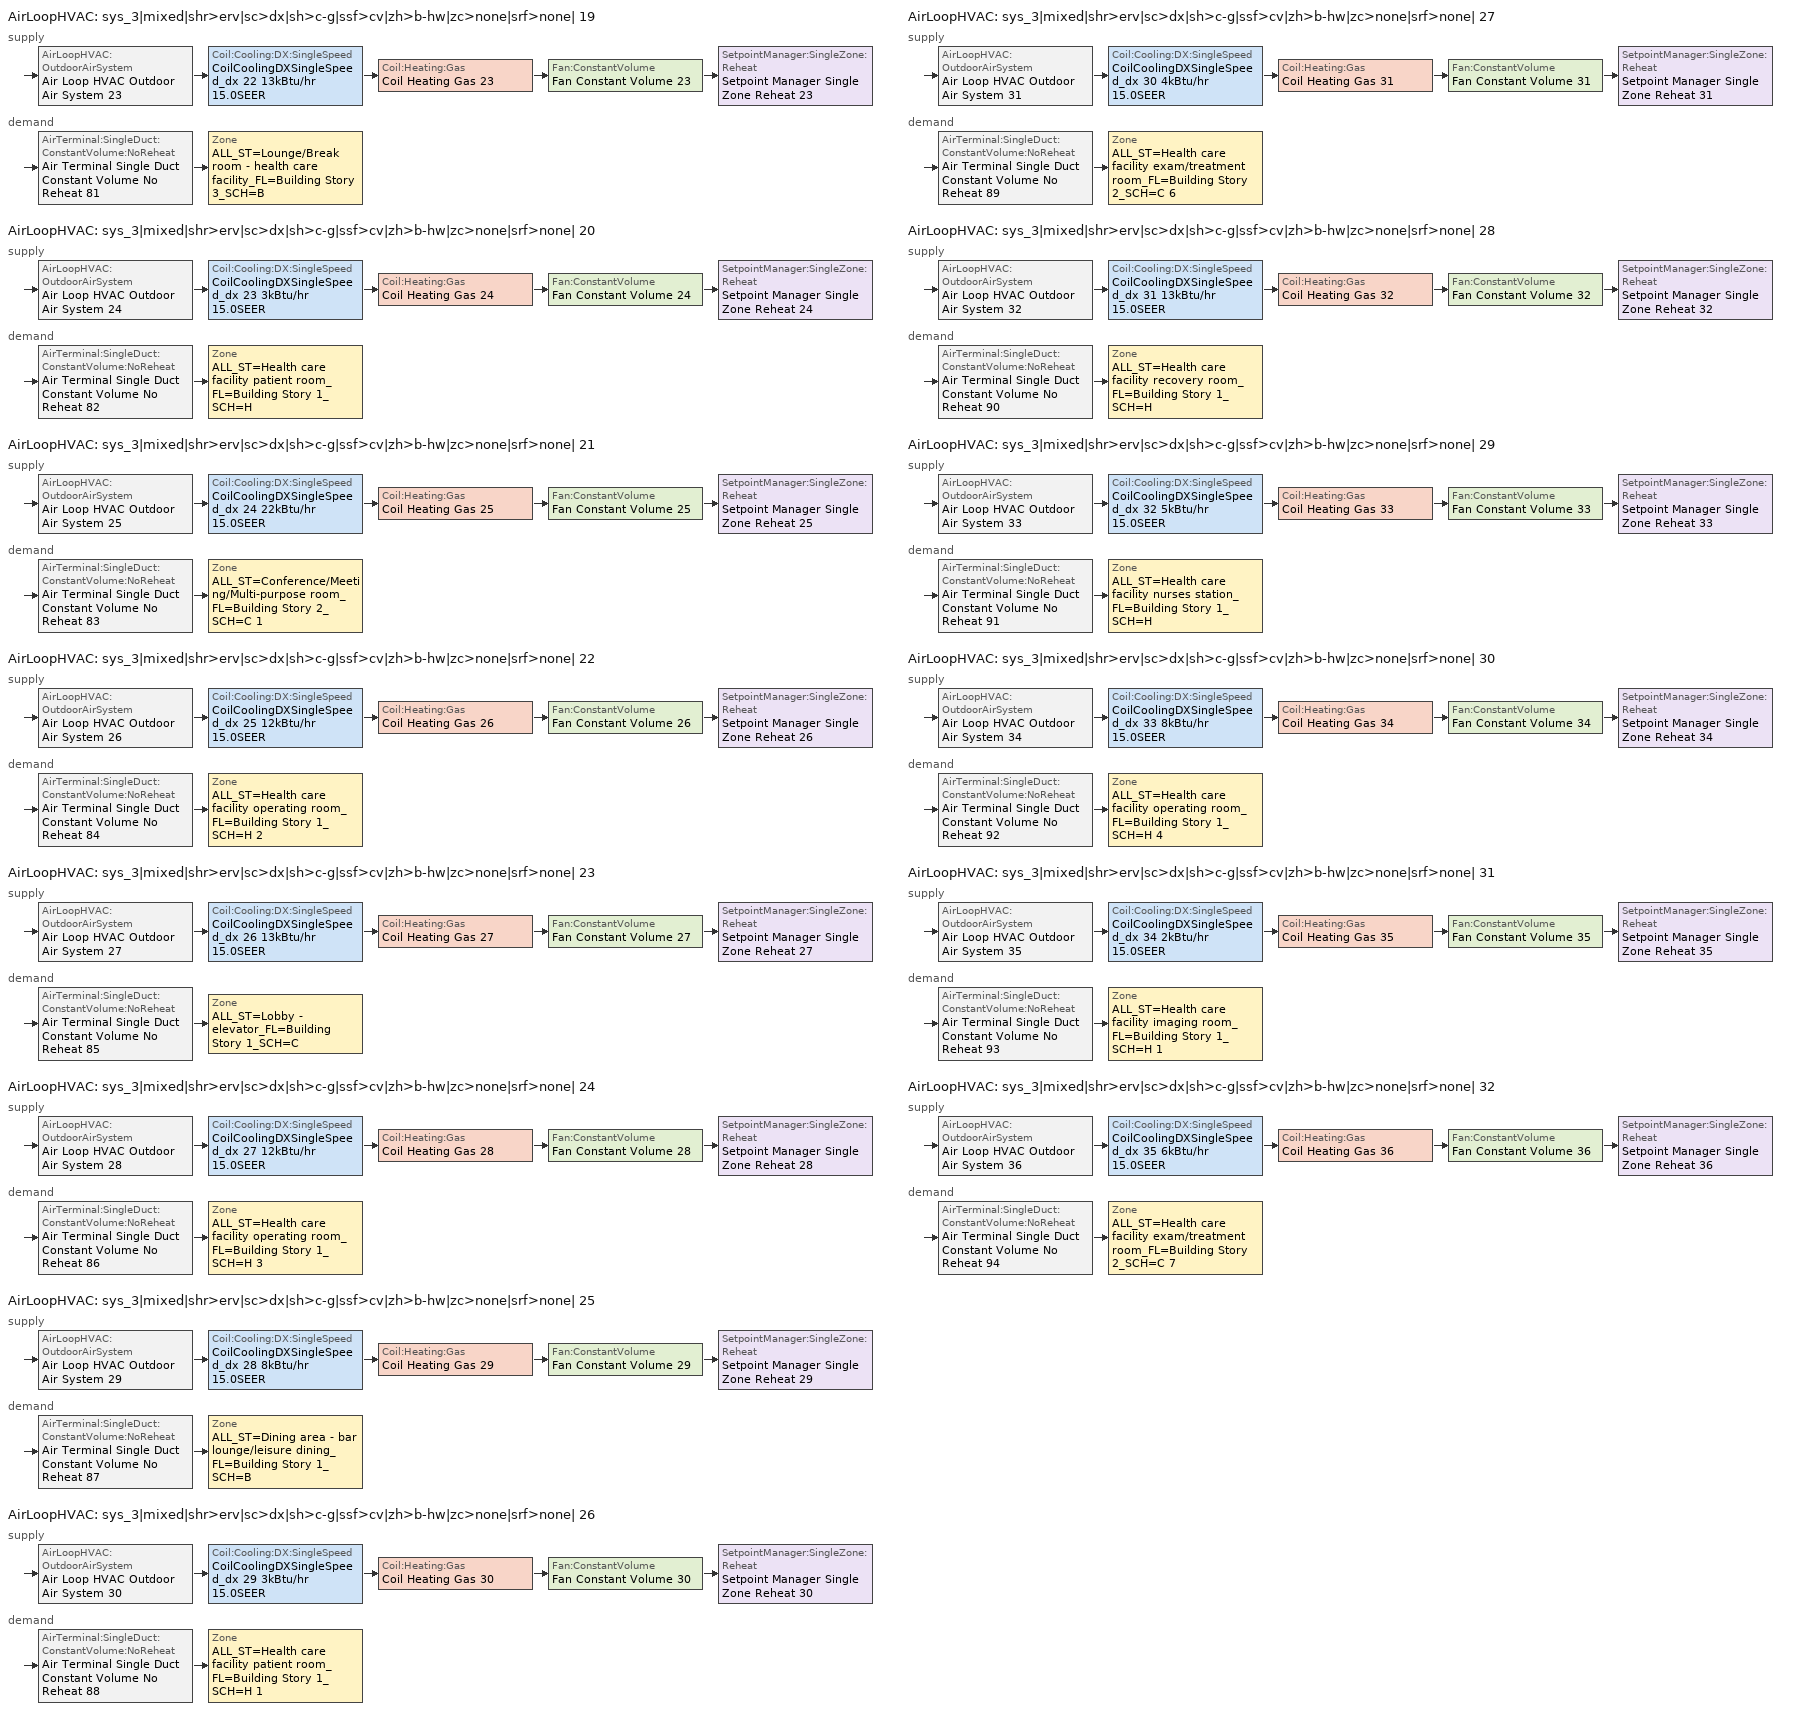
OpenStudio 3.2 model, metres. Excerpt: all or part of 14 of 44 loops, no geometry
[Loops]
AirLoopHVAC 'sys_3|mixed|shr>erv|sc>dx|sh>c-g|ssf>cv|zh>b-hw|zc>none|srf>none| 19'
 supply: AirLoopHVAC:OutdoorAirSystem 'Air Loop HVAC Outdoor Air System 23' > Coil:Cooling:DX:SingleSpeed 'CoilCoolingDXSingleSpeed_dx 22 13kBtu/hr 15.0SEER' > Coil:Heating:Gas 'Coil Heating Gas 23' > Fan:ConstantVolume 'Fan Constant Volume 23' > SetpointManager:SingleZone:Reheat 'Setpoint Manager Single Zone Reheat 23'
 demand: AirTerminal:SingleDuct:ConstantVolume:NoReheat 'Air Terminal Single Duct Constant Volume No Reheat 81' > Zone 'ALL_ST=Lounge/Break room - health care facility_FL=Building Story 3_SCH=B'
AirLoopHVAC 'sys_3|mixed|shr>erv|sc>dx|sh>c-g|ssf>cv|zh>b-hw|zc>none|srf>none| 20'
 supply: AirLoopHVAC:OutdoorAirSystem 'Air Loop HVAC Outdoor Air System 24' > Coil:Cooling:DX:SingleSpeed 'CoilCoolingDXSingleSpeed_dx 23 3kBtu/hr 15.0SEER' > Coil:Heating:Gas 'Coil Heating Gas 24' > Fan:ConstantVolume 'Fan Constant Volume 24' > SetpointManager:SingleZone:Reheat 'Setpoint Manager Single Zone Reheat 24'
 demand: AirTerminal:SingleDuct:ConstantVolume:NoReheat 'Air Terminal Single Duct Constant Volume No Reheat 82' > Zone 'ALL_ST=Health care facility patient room_FL=Building Story 1_SCH=H'
AirLoopHVAC 'sys_3|mixed|shr>erv|sc>dx|sh>c-g|ssf>cv|zh>b-hw|zc>none|srf>none| 21'
 supply: AirLoopHVAC:OutdoorAirSystem 'Air Loop HVAC Outdoor Air System 25' > Coil:Cooling:DX:SingleSpeed 'CoilCoolingDXSingleSpeed_dx 24 22kBtu/hr 15.0SEER' > Coil:Heating:Gas 'Coil Heating Gas 25' > Fan:ConstantVolume 'Fan Constant Volume 25' > SetpointManager:SingleZone:Reheat 'Setpoint Manager Single Zone Reheat 25'
 demand: AirTerminal:SingleDuct:ConstantVolume:NoReheat 'Air Terminal Single Duct Constant Volume No Reheat 83' > Zone 'ALL_ST=Conference/Meeting/Multi-purpose room_FL=Building Story 2_SCH=C 1'
AirLoopHVAC 'sys_3|mixed|shr>erv|sc>dx|sh>c-g|ssf>cv|zh>b-hw|zc>none|srf>none| 22'
 supply: AirLoopHVAC:OutdoorAirSystem 'Air Loop HVAC Outdoor Air System 26' > Coil:Cooling:DX:SingleSpeed 'CoilCoolingDXSingleSpeed_dx 25 12kBtu/hr 15.0SEER' > Coil:Heating:Gas 'Coil Heating Gas 26' > Fan:ConstantVolume 'Fan Constant Volume 26' > SetpointManager:SingleZone:Reheat 'Setpoint Manager Single Zone Reheat 26'
 demand: AirTerminal:SingleDuct:ConstantVolume:NoReheat 'Air Terminal Single Duct Constant Volume No Reheat 84' > Zone 'ALL_ST=Health care facility operating room_FL=Building Story 1_SCH=H 2'
AirLoopHVAC 'sys_3|mixed|shr>erv|sc>dx|sh>c-g|ssf>cv|zh>b-hw|zc>none|srf>none| 23'
 supply: AirLoopHVAC:OutdoorAirSystem 'Air Loop HVAC Outdoor Air System 27' > Coil:Cooling:DX:SingleSpeed 'CoilCoolingDXSingleSpeed_dx 26 13kBtu/hr 15.0SEER' > Coil:Heating:Gas 'Coil Heating Gas 27' > Fan:ConstantVolume 'Fan Constant Volume 27' > SetpointManager:SingleZone:Reheat 'Setpoint Manager Single Zone Reheat 27'
 demand: AirTerminal:SingleDuct:ConstantVolume:NoReheat 'Air Terminal Single Duct Constant Volume No Reheat 85' > Zone 'ALL_ST=Lobby - elevator_FL=Building Story 1_SCH=C'
AirLoopHVAC 'sys_3|mixed|shr>erv|sc>dx|sh>c-g|ssf>cv|zh>b-hw|zc>none|srf>none| 24'
 supply: AirLoopHVAC:OutdoorAirSystem 'Air Loop HVAC Outdoor Air System 28' > Coil:Cooling:DX:SingleSpeed 'CoilCoolingDXSingleSpeed_dx 27 12kBtu/hr 15.0SEER' > Coil:Heating:Gas 'Coil Heating Gas 28' > Fan:ConstantVolume 'Fan Constant Volume 28' > SetpointManager:SingleZone:Reheat 'Setpoint Manager Single Zone Reheat 28'
 demand: AirTerminal:SingleDuct:ConstantVolume:NoReheat 'Air Terminal Single Duct Constant Volume No Reheat 86' > Zone 'ALL_ST=Health care facility operating room_FL=Building Story 1_SCH=H 3'
AirLoopHVAC 'sys_3|mixed|shr>erv|sc>dx|sh>c-g|ssf>cv|zh>b-hw|zc>none|srf>none| 25'
 supply: AirLoopHVAC:OutdoorAirSystem 'Air Loop HVAC Outdoor Air System 29' > Coil:Cooling:DX:SingleSpeed 'CoilCoolingDXSingleSpeed_dx 28 8kBtu/hr 15.0SEER' > Coil:Heating:Gas 'Coil Heating Gas 29' > Fan:ConstantVolume 'Fan Constant Volume 29' > SetpointManager:SingleZone:Reheat 'Setpoint Manager Single Zone Reheat 29'
 demand: AirTerminal:SingleDuct:ConstantVolume:NoReheat 'Air Terminal Single Duct Constant Volume No Reheat 87' > Zone 'ALL_ST=Dining area - bar lounge/leisure dining_FL=Building Story 1_SCH=B'
AirLoopHVAC 'sys_3|mixed|shr>erv|sc>dx|sh>c-g|ssf>cv|zh>b-hw|zc>none|srf>none| 26'
 supply: AirLoopHVAC:OutdoorAirSystem 'Air Loop HVAC Outdoor Air System 30' > Coil:Cooling:DX:SingleSpeed 'CoilCoolingDXSingleSpeed_dx 29 3kBtu/hr 15.0SEER' > Coil:Heating:Gas 'Coil Heating Gas 30' > Fan:ConstantVolume 'Fan Constant Volume 30' > SetpointManager:SingleZone:Reheat 'Setpoint Manager Single Zone Reheat 30'
 demand: AirTerminal:SingleDuct:ConstantVolume:NoReheat 'Air Terminal Single Duct Constant Volume No Reheat 88' > Zone 'ALL_ST=Health care facility patient room_FL=Building Story 1_SCH=H 1'
AirLoopHVAC 'sys_3|mixed|shr>erv|sc>dx|sh>c-g|ssf>cv|zh>b-hw|zc>none|srf>none| 27'
 supply: AirLoopHVAC:OutdoorAirSystem 'Air Loop HVAC Outdoor Air System 31' > Coil:Cooling:DX:SingleSpeed 'CoilCoolingDXSingleSpeed_dx 30 4kBtu/hr 15.0SEER' > Coil:Heating:Gas 'Coil Heating Gas 31' > Fan:ConstantVolume 'Fan Constant Volume 31' > SetpointManager:SingleZone:Reheat 'Setpoint Manager Single Zone Reheat 31'
 demand: AirTerminal:SingleDuct:ConstantVolume:NoReheat 'Air Terminal Single Duct Constant Volume No Reheat 89' > Zone 'ALL_ST=Health care facility exam/treatment room_FL=Building Story 2_SCH=C 6'
AirLoopHVAC 'sys_3|mixed|shr>erv|sc>dx|sh>c-g|ssf>cv|zh>b-hw|zc>none|srf>none| 28'
 supply: AirLoopHVAC:OutdoorAirSystem 'Air Loop HVAC Outdoor Air System 32' > Coil:Cooling:DX:SingleSpeed 'CoilCoolingDXSingleSpeed_dx 31 13kBtu/hr 15.0SEER' > Coil:Heating:Gas 'Coil Heating Gas 32' > Fan:ConstantVolume 'Fan Constant Volume 32' > SetpointManager:SingleZone:Reheat 'Setpoint Manager Single Zone Reheat 32'
 demand: AirTerminal:SingleDuct:ConstantVolume:NoReheat 'Air Terminal Single Duct Constant Volume No Reheat 90' > Zone 'ALL_ST=Health care facility recovery room_FL=Building Story 1_SCH=H'
AirLoopHVAC 'sys_3|mixed|shr>erv|sc>dx|sh>c-g|ssf>cv|zh>b-hw|zc>none|srf>none| 29'
 supply: AirLoopHVAC:OutdoorAirSystem 'Air Loop HVAC Outdoor Air System 33' > Coil:Cooling:DX:SingleSpeed 'CoilCoolingDXSingleSpeed_dx 32 5kBtu/hr 15.0SEER' > Coil:Heating:Gas 'Coil Heating Gas 33' > Fan:ConstantVolume 'Fan Constant Volume 33' > SetpointManager:SingleZone:Reheat 'Setpoint Manager Single Zone Reheat 33'
 demand: AirTerminal:SingleDuct:ConstantVolume:NoReheat 'Air Terminal Single Duct Constant Volume No Reheat 91' > Zone 'ALL_ST=Health care facility nurses station_FL=Building Story 1_SCH=H'
AirLoopHVAC 'sys_3|mixed|shr>erv|sc>dx|sh>c-g|ssf>cv|zh>b-hw|zc>none|srf>none| 30'
 supply: AirLoopHVAC:OutdoorAirSystem 'Air Loop HVAC Outdoor Air System 34' > Coil:Cooling:DX:SingleSpeed 'CoilCoolingDXSingleSpeed_dx 33 8kBtu/hr 15.0SEER' > Coil:Heating:Gas 'Coil Heating Gas 34' > Fan:ConstantVolume 'Fan Constant Volume 34' > SetpointManager:SingleZone:Reheat 'Setpoint Manager Single Zone Reheat 34'
 demand: AirTerminal:SingleDuct:ConstantVolume:NoReheat 'Air Terminal Single Duct Constant Volume No Reheat 92' > Zone 'ALL_ST=Health care facility operating room_FL=Building Story 1_SCH=H 4'
AirLoopHVAC 'sys_3|mixed|shr>erv|sc>dx|sh>c-g|ssf>cv|zh>b-hw|zc>none|srf>none| 31'
 supply: AirLoopHVAC:OutdoorAirSystem 'Air Loop HVAC Outdoor Air System 35' > Coil:Cooling:DX:SingleSpeed 'CoilCoolingDXSingleSpeed_dx 34 2kBtu/hr 15.0SEER' > Coil:Heating:Gas 'Coil Heating Gas 35' > Fan:ConstantVolume 'Fan Constant Volume 35' > SetpointManager:SingleZone:Reheat 'Setpoint Manager Single Zone Reheat 35'
 demand: AirTerminal:SingleDuct:ConstantVolume:NoReheat 'Air Terminal Single Duct Constant Volume No Reheat 93' > Zone 'ALL_ST=Health care facility imaging room_FL=Building Story 1_SCH=H 1'
AirLoopHVAC 'sys_3|mixed|shr>erv|sc>dx|sh>c-g|ssf>cv|zh>b-hw|zc>none|srf>none| 32'
 supply: AirLoopHVAC:OutdoorAirSystem 'Air Loop HVAC Outdoor Air System 36' > Coil:Cooling:DX:SingleSpeed 'CoilCoolingDXSingleSpeed_dx 35 6kBtu/hr 15.0SEER' > Coil:Heating:Gas 'Coil Heating Gas 36' > Fan:ConstantVolume 'Fan Constant Volume 36' > SetpointManager:SingleZone:Reheat 'Setpoint Manager Single Zone Reheat 36'
 demand: AirTerminal:SingleDuct:ConstantVolume:NoReheat 'Air Terminal Single Duct Constant Volume No Reheat 94' > Zone 'ALL_ST=Health care facility exam/treatment room_FL=Building Story 2_SCH=C 7'
[Sizing:Zone] Zone Cooling Design Supply Air Temperature Input Method=TemperatureDifference; Zone Cooling Design Supply Air Temperature {C}=14; Zone Cooling Design Supply Air Temperature Difference {deltaC}=11; Zone Heating Design Supply Air Temperature Input Method=TemperatureDifference; Zone Heating Design Supply Air Temperature {C}=40; Zone Heating Design Supply Air Temperature Difference {deltaC}=21; Zone Cooling Design Supply Air Humidity Ratio {kg-H2O/kg-air}=0.0085; Zone Heating Design Supply Air Humidity Ratio {kg-H2O/kg-air}=0.008; Zone Heating Sizing Factor=1.3; Zone Cooling Sizing Factor=1.1; Cooling Design Air Flow Method=DesignDay; Heating Design Air Flow Method=DesignDay; Account for Dedicated Outdoor Air System=No; Dedicated Outdoor Air System Control Strategy=NeutralSupplyAir; Dedicated Outdoor Air Low Setpoint Temperature for Design {C}=autosize; Dedicated Outdoor Air High Setpoint Temperature for Design {C}=autosize
ALL_ST=Lounge/Break room - health care facility_FL=Building Story 3_SCH=B; ALL_ST=Health care facility patient room_FL=Building Story 1_SCH=H; ALL_ST=Conference/Meeting/Multi-purpose room_FL=Building Story 2_SCH=C 1; ALL_ST=Health care facility operating room_FL=Building Story 1_SCH=H 2; ALL_ST=Lobby - elevator_FL=Building Story 1_SCH=C; ALL_ST=Health care facility operating room_FL=Building Story 1_SCH=H 3; ALL_ST=Dining area - bar lounge/leisure dining_FL=Building Story 1_SCH=B; ALL_ST=Health care facility patient room_FL=Building Story 1_SCH=H 1; ALL_ST=Health care facility exam/treatment room_FL=Building Story 2_SCH=C 6; ALL_ST=Health care facility recovery room_FL=Building Story 1_SCH=H; ALL_ST=Health care facility nurses station_FL=Building Story 1_SCH=H; ALL_ST=Health care facility operating room_FL=Building Story 1_SCH=H 4; ALL_ST=Health care facility imaging room_FL=Building Story 1_SCH=H 1; ALL_ST=Health care facility exam/treatment room_FL=Building Story 2_SCH=C 7
[Zone equipment]
ALL_ST=Lounge/Break room - health care facility_FL=Building Story 3_SCH=B: Zone HVAC Baseboard Convective Water 81, Air Terminal Single Duct Constant Volume No Reheat 81
ALL_ST=Health care facility patient room_FL=Building Story 1_SCH=H: Zone HVAC Baseboard Convective Water 82, Air Terminal Single Duct Constant Volume No Reheat 82
ALL_ST=Conference/Meeting/Multi-purpose room_FL=Building Story 2_SCH=C 1: Zone HVAC Baseboard Convective Water 83, Air Terminal Single Duct Constant Volume No Reheat 83
ALL_ST=Health care facility operating room_FL=Building Story 1_SCH=H 2: Zone HVAC Baseboard Convective Water 84, Air Terminal Single Duct Constant Volume No Reheat 84
ALL_ST=Lobby - elevator_FL=Building Story 1_SCH=C: Zone HVAC Baseboard Convective Water 85, Air Terminal Single Duct Constant Volume No Reheat 85
ALL_ST=Health care facility operating room_FL=Building Story 1_SCH=H 3: Zone HVAC Baseboard Convective Water 86, Air Terminal Single Duct Constant Volume No Reheat 86
ALL_ST=Dining area - bar lounge/leisure dining_FL=Building Story 1_SCH=B: Zone HVAC Baseboard Convective Water 87, Air Terminal Single Duct Constant Volume No Reheat 87
ALL_ST=Health care facility patient room_FL=Building Story 1_SCH=H 1: Zone HVAC Baseboard Convective Water 88, Air Terminal Single Duct Constant Volume No Reheat 88
ALL_ST=Health care facility exam/treatment room_FL=Building Story 2_SCH=C 6: Zone HVAC Baseboard Convective Water 89, Air Terminal Single Duct Constant Volume No Reheat 89
ALL_ST=Health care facility recovery room_FL=Building Story 1_SCH=H: Zone HVAC Baseboard Convective Water 90, Air Terminal Single Duct Constant Volume No Reheat 90
ALL_ST=Health care facility nurses station_FL=Building Story 1_SCH=H: Zone HVAC Baseboard Convective Water 91, Air Terminal Single Duct Constant Volume No Reheat 91
ALL_ST=Health care facility operating room_FL=Building Story 1_SCH=H 4: Zone HVAC Baseboard Convective Water 92, Air Terminal Single Duct Constant Volume No Reheat 92
ALL_ST=Health care facility imaging room_FL=Building Story 1_SCH=H 1: Zone HVAC Baseboard Convective Water 93, Air Terminal Single Duct Constant Volume No Reheat 93
ALL_ST=Health care facility exam/treatment room_FL=Building Story 2_SCH=C 7: Zone HVAC Baseboard Convective Water 94, Air Terminal Single Duct Constant Volume No Reheat 94
[AirLoopHVAC] Design Supply Air Flow Rate {m3/s}=autosize; Design Return Air Flow Fraction of Supply Air Flow=1
Name | Availability Schedule
sys_3|mixed|shr>erv|sc>dx|sh>c-g|ssf>cv|zh>b-hw|zc>none|srf>none| 19 | sys_3|mixed|shr>none|sc>dx|sh>c-g|ssf>cv|zh>b-hw|zc>none|srf>none| 19 Occ Sch
sys_3|mixed|shr>erv|sc>dx|sh>c-g|ssf>cv|zh>b-hw|zc>none|srf>none| 20 | sys_3|mixed|shr>none|sc>dx|sh>c-g|ssf>cv|zh>b-hw|zc>none|srf>none| 20 Occ Sch
sys_3|mixed|shr>erv|sc>dx|sh>c-g|ssf>cv|zh>b-hw|zc>none|srf>none| 21 | sys_3|mixed|shr>none|sc>dx|sh>c-g|ssf>cv|zh>b-hw|zc>none|srf>none| 21 Occ Sch
sys_3|mixed|shr>erv|sc>dx|sh>c-g|ssf>cv|zh>b-hw|zc>none|srf>none| 22 | sys_3|mixed|shr>none|sc>dx|sh>c-g|ssf>cv|zh>b-hw|zc>none|srf>none| 22 Occ Sch
sys_3|mixed|shr>erv|sc>dx|sh>c-g|ssf>cv|zh>b-hw|zc>none|srf>none| 23 | sys_3|mixed|shr>none|sc>dx|sh>c-g|ssf>cv|zh>b-hw|zc>none|srf>none| 23 Occ Sch
sys_3|mixed|shr>erv|sc>dx|sh>c-g|ssf>cv|zh>b-hw|zc>none|srf>none| 24 | sys_3|mixed|shr>none|sc>dx|sh>c-g|ssf>cv|zh>b-hw|zc>none|srf>none| 24 Occ Sch
sys_3|mixed|shr>erv|sc>dx|sh>c-g|ssf>cv|zh>b-hw|zc>none|srf>none| 25 | sys_3|mixed|shr>none|sc>dx|sh>c-g|ssf>cv|zh>b-hw|zc>none|srf>none| 25 Occ Sch
sys_3|mixed|shr>erv|sc>dx|sh>c-g|ssf>cv|zh>b-hw|zc>none|srf>none| 26 | sys_3|mixed|shr>none|sc>dx|sh>c-g|ssf>cv|zh>b-hw|zc>none|srf>none| 26 Occ Sch
sys_3|mixed|shr>erv|sc>dx|sh>c-g|ssf>cv|zh>b-hw|zc>none|srf>none| 27 | sys_3|mixed|shr>none|sc>dx|sh>c-g|ssf>cv|zh>b-hw|zc>none|srf>none| 27 Occ Sch
sys_3|mixed|shr>erv|sc>dx|sh>c-g|ssf>cv|zh>b-hw|zc>none|srf>none| 28 | sys_3|mixed|shr>none|sc>dx|sh>c-g|ssf>cv|zh>b-hw|zc>none|srf>none| 28 Occ Sch
sys_3|mixed|shr>erv|sc>dx|sh>c-g|ssf>cv|zh>b-hw|zc>none|srf>none| 29 | sys_3|mixed|shr>none|sc>dx|sh>c-g|ssf>cv|zh>b-hw|zc>none|srf>none| 29 Occ Sch
sys_3|mixed|shr>erv|sc>dx|sh>c-g|ssf>cv|zh>b-hw|zc>none|srf>none| 30 | sys_3|mixed|shr>none|sc>dx|sh>c-g|ssf>cv|zh>b-hw|zc>none|srf>none| 30 Occ Sch
sys_3|mixed|shr>erv|sc>dx|sh>c-g|ssf>cv|zh>b-hw|zc>none|srf>none| 31 | sys_3|mixed|shr>none|sc>dx|sh>c-g|ssf>cv|zh>b-hw|zc>none|srf>none| 31 Occ Sch
sys_3|mixed|shr>erv|sc>dx|sh>c-g|ssf>cv|zh>b-hw|zc>none|srf>none| 32 | sys_3|mixed|shr>none|sc>dx|sh>c-g|ssf>cv|zh>b-hw|zc>none|srf>none| 32 Occ Sch
[Sizing:System] Type of Load to Size On=Sensible; Design Outdoor Air Flow Rate {m3/s}=Autosize; Central Heating Maximum System Air Flow Ratio=1; Preheat Design Temperature {C}=7; Preheat Design Humidity Ratio {kg-H2O/kg-Air}=0.008; Precool Design Temperature {C}=13; Precool Design Humidity Ratio {kg-H2O/kg-Air}=0.008; Central Cooling Design Supply Air Temperature {C}=13; Central Heating Design Supply Air Temperature {C}=43; Sizing Option=NonCoincident; 100% Outdoor Air in Cooling=No; 100% Outdoor Air in Heating=No; Central Cooling Design Supply Air Humidity Ratio {kg-H2O/kg-Air}=0.0085; Central Heating Design Supply Air Humidity Ratio {kg-H2O/kg-Air}=0.008; Cooling Design Air Flow Method=DesignDay; Cooling Design Air Flow Rate {m3/s}=0; Heating Design Air Flow Method=DesignDay; Heating Design Air Flow Rate {m3/s}=0; System Outdoor Air Method=ZoneSum; Zone Maximum Outdoor Air Fraction=1; Cooling Supply Air Flow Rate Per Floor Area {m3/s-m2}=0.00996765; Cooling Fraction of Autosized Cooling Supply Air Flow Rate=1; Cooling Supply Air Flow Rate Per Unit Cooling Capacity {m3/s-W}=3.94755e-05; Heating Supply Air Flow Rate Per Floor Area {m3/s-m2}=0.00996765; Heating Fraction of Autosized Heating Supply Air Flow Rate=1; Heating Fraction of Autosized Cooling Supply Air Flow Rate=1; Heating Supply Air Flow Rate Per Unit Heating Capacity {m3/s-W}=3.15882e-05; Cooling Design Capacity Method=CoolingDesignCapacity; Cooling Design Capacity {W}=autosize; Cooling Design Capacity Per Floor Area {W/m2}=234.7; Fraction of Autosized Cooling Design Capacity=1; Heating Design Capacity Method=HeatingDesignCapacity; Heating Design Capacity {W}=autosize; Heating Design Capacity Per Floor Area {W/m2}=157; Fraction of Autosized Heating Design Capacity=1; Central Cooling Capacity Control Method=OnOff
sys_3|mixed|shr>erv|sc>dx|sh>c-g|ssf>cv|zh>b-hw|zc>none|srf>none| 19; sys_3|mixed|shr>erv|sc>dx|sh>c-g|ssf>cv|zh>b-hw|zc>none|srf>none| 20; sys_3|mixed|shr>erv|sc>dx|sh>c-g|ssf>cv|zh>b-hw|zc>none|srf>none| 21; sys_3|mixed|shr>erv|sc>dx|sh>c-g|ssf>cv|zh>b-hw|zc>none|srf>none| 22; sys_3|mixed|shr>erv|sc>dx|sh>c-g|ssf>cv|zh>b-hw|zc>none|srf>none| 23; sys_3|mixed|shr>erv|sc>dx|sh>c-g|ssf>cv|zh>b-hw|zc>none|srf>none| 24; sys_3|mixed|shr>erv|sc>dx|sh>c-g|ssf>cv|zh>b-hw|zc>none|srf>none| 25; sys_3|mixed|shr>erv|sc>dx|sh>c-g|ssf>cv|zh>b-hw|zc>none|srf>none| 26; sys_3|mixed|shr>erv|sc>dx|sh>c-g|ssf>cv|zh>b-hw|zc>none|srf>none| 27; sys_3|mixed|shr>erv|sc>dx|sh>c-g|ssf>cv|zh>b-hw|zc>none|srf>none| 28; sys_3|mixed|shr>erv|sc>dx|sh>c-g|ssf>cv|zh>b-hw|zc>none|srf>none| 29; sys_3|mixed|shr>erv|sc>dx|sh>c-g|ssf>cv|zh>b-hw|zc>none|srf>none| 30; sys_3|mixed|shr>erv|sc>dx|sh>c-g|ssf>cv|zh>b-hw|zc>none|srf>none| 31; sys_3|mixed|shr>erv|sc>dx|sh>c-g|ssf>cv|zh>b-hw|zc>none|srf>none| 32
[Fan:ConstantVolume] Availability Schedule=Always On Discrete; Fan Total Efficiency=0.39975; Pressure Rise {Pa}=640; Maximum Flow Rate {m3/s}=AutoSize; Motor Efficiency=0.615
Fan Constant Volume 23; Fan Constant Volume 24; Fan Constant Volume 25; Fan Constant Volume 26; Fan Constant Volume 27; Fan Constant Volume 28; Fan Constant Volume 29; Fan Constant Volume 30; Fan Constant Volume 31; Fan Constant Volume 32; Fan Constant Volume 33; Fan Constant Volume 34; Fan Constant Volume 35; Fan Constant Volume 36
[Coil:Cooling:DX:SingleSpeed] Availability Schedule=Always On Discrete; Rated Total Cooling Capacity {W}=autosize; Rated Sensible Heat Ratio=autosize; Rated COP {W/W}=4.31058; Rated Air Flow Rate {m3/s}=autosize; Rated Evaporator Fan Power Per Volume Flow Rate {W/(m3/s)}=773.3; Total Cooling Capacity Function of Temperature Curve=DXCOOL-NECB2011-REF-CAPFT; Total Cooling Capacity Function of Flow Fraction Curve=DXCOOL-NECB2011-REF-CAPFFLOW; Energy Input Ratio Function of Temperature Curve=DXCOOL-NECB2011-REF-COOLEIRFT; Energy Input Ratio Function of Flow Fraction Curve=DXCOOL-NECB2011-REF-COOLEIRFFLOW; Part Load Fraction Correlation Curve=DXCOOL-NECB2011-REF-COOLPLFFPLR; Minimum Outdoor Dry-Bulb Temperature for Compressor Operation {C}=-25; Condenser Type=AirCooled; Evaporative Condenser Effectiveness=0; Evaporative Condenser Air Flow Rate {m3/s}=Autosize; Evaporative Condenser Pump Rated Power Consumption {W}=Autosize; Crankcase Heater Capacity {W}=0; Maximum Outdoor Dry-Bulb Temperature for Crankcase Heater Operation {C}=0; Basin Heater Capacity {W/K}=0; Basin Heater Setpoint Temperature {C}=10
CoilCoolingDXSingleSpeed_dx 22 13kBtu/hr 15.0SEER; CoilCoolingDXSingleSpeed_dx 23 3kBtu/hr 15.0SEER; CoilCoolingDXSingleSpeed_dx 24 22kBtu/hr 15.0SEER; CoilCoolingDXSingleSpeed_dx 25 12kBtu/hr 15.0SEER; CoilCoolingDXSingleSpeed_dx 26 13kBtu/hr 15.0SEER; CoilCoolingDXSingleSpeed_dx 27 12kBtu/hr 15.0SEER; CoilCoolingDXSingleSpeed_dx 28 8kBtu/hr 15.0SEER; CoilCoolingDXSingleSpeed_dx 29 3kBtu/hr 15.0SEER; CoilCoolingDXSingleSpeed_dx 30 4kBtu/hr 15.0SEER; CoilCoolingDXSingleSpeed_dx 31 13kBtu/hr 15.0SEER; CoilCoolingDXSingleSpeed_dx 32 5kBtu/hr 15.0SEER; CoilCoolingDXSingleSpeed_dx 33 8kBtu/hr 15.0SEER; CoilCoolingDXSingleSpeed_dx 34 2kBtu/hr 15.0SEER; CoilCoolingDXSingleSpeed_dx 35 6kBtu/hr 15.0SEER
[Coil:Heating:Gas] Availability Schedule=Always On Discrete; Gas Burner Efficiency=0.95; Nominal Capacity {W}=AutoSize; Parasitic Electric Load {W}=0; Part Load Fraction Correlation Curve=FURNACE-EFFPLR-NECB2011; Parasitic Gas Load {W}=0
Coil Heating Gas 23; Coil Heating Gas 24; Coil Heating Gas 25; Coil Heating Gas 26; Coil Heating Gas 27; Coil Heating Gas 28; Coil Heating Gas 29; Coil Heating Gas 30; Coil Heating Gas 31; Coil Heating Gas 32; Coil Heating Gas 33; Coil Heating Gas 34; Coil Heating Gas 35; Coil Heating Gas 36
[Controller:OutdoorAir] Minimum Outdoor Air Flow Rate {m3/s}=autosize; Maximum Outdoor Air Flow Rate {m3/s}=Autosize; Economizer Control Type=NoEconomizer; Economizer Control Action Type=ModulateFlow; Economizer Maximum Limit Dry-Bulb Temperature {C}=28; Economizer Maximum Limit Enthalpy {J/kg}=64000; Economizer Minimum Limit Dry-Bulb Temperature {C}=-100; Lockout Type=NoLockout; Minimum Limit Type=FixedMinimum; High Humidity Control=No; Heat Recovery Bypass Control Type=BypassWhenOAFlowGreaterThanMinimum
Name | Minimum Outdoor Air Schedule | Controller Mechanical Ventilation
Controller Outdoor Air 23 | sys_3|mixed|shr>none|sc>dx|sh>c-g|ssf>cv|zh>b-hw|zc>none|srf>none| 19 Occ Sch | Controller Mechanical Ventilation 23
Controller Outdoor Air 24 | sys_3|mixed|shr>none|sc>dx|sh>c-g|ssf>cv|zh>b-hw|zc>none|srf>none| 20 Occ Sch | Controller Mechanical Ventilation 24
Controller Outdoor Air 25 | sys_3|mixed|shr>none|sc>dx|sh>c-g|ssf>cv|zh>b-hw|zc>none|srf>none| 21 Occ Sch | Controller Mechanical Ventilation 25
Controller Outdoor Air 26 | sys_3|mixed|shr>none|sc>dx|sh>c-g|ssf>cv|zh>b-hw|zc>none|srf>none| 22 Occ Sch | Controller Mechanical Ventilation 26
Controller Outdoor Air 27 | sys_3|mixed|shr>none|sc>dx|sh>c-g|ssf>cv|zh>b-hw|zc>none|srf>none| 23 Occ Sch | Controller Mechanical Ventilation 27
Controller Outdoor Air 28 | sys_3|mixed|shr>none|sc>dx|sh>c-g|ssf>cv|zh>b-hw|zc>none|srf>none| 24 Occ Sch | Controller Mechanical Ventilation 28
Controller Outdoor Air 29 | sys_3|mixed|shr>none|sc>dx|sh>c-g|ssf>cv|zh>b-hw|zc>none|srf>none| 25 Occ Sch | Controller Mechanical Ventilation 29
Controller Outdoor Air 30 | sys_3|mixed|shr>none|sc>dx|sh>c-g|ssf>cv|zh>b-hw|zc>none|srf>none| 26 Occ Sch | Controller Mechanical Ventilation 30
Controller Outdoor Air 31 | sys_3|mixed|shr>none|sc>dx|sh>c-g|ssf>cv|zh>b-hw|zc>none|srf>none| 27 Occ Sch | Controller Mechanical Ventilation 31
Controller Outdoor Air 32 | sys_3|mixed|shr>none|sc>dx|sh>c-g|ssf>cv|zh>b-hw|zc>none|srf>none| 28 Occ Sch | Controller Mechanical Ventilation 32
Controller Outdoor Air 33 | sys_3|mixed|shr>none|sc>dx|sh>c-g|ssf>cv|zh>b-hw|zc>none|srf>none| 29 Occ Sch | Controller Mechanical Ventilation 33
Controller Outdoor Air 34 | sys_3|mixed|shr>none|sc>dx|sh>c-g|ssf>cv|zh>b-hw|zc>none|srf>none| 30 Occ Sch | Controller Mechanical Ventilation 34
Controller Outdoor Air 35 | sys_3|mixed|shr>none|sc>dx|sh>c-g|ssf>cv|zh>b-hw|zc>none|srf>none| 31 Occ Sch | Controller Mechanical Ventilation 35
Controller Outdoor Air 36 | sys_3|mixed|shr>none|sc>dx|sh>c-g|ssf>cv|zh>b-hw|zc>none|srf>none| 32 Occ Sch | Controller Mechanical Ventilation 36
[Controller:MechanicalVentilation] Availability Schedule=Always On Discrete; System Outdoor Air Method=ZoneSum
Controller Mechanical Ventilation 23; Controller Mechanical Ventilation 24; Controller Mechanical Ventilation 25; Controller Mechanical Ventilation 26; Controller Mechanical Ventilation 27; Controller Mechanical Ventilation 28; Controller Mechanical Ventilation 29; Controller Mechanical Ventilation 30; Controller Mechanical Ventilation 31; Controller Mechanical Ventilation 32; Controller Mechanical Ventilation 33; Controller Mechanical Ventilation 34; Controller Mechanical Ventilation 35; Controller Mechanical Ventilation 36
[AirLoopHVAC:OutdoorAirSystem]
Name | Controller
Air Loop HVAC Outdoor Air System 23 | Controller Outdoor Air 23
Air Loop HVAC Outdoor Air System 24 | Controller Outdoor Air 24
Air Loop HVAC Outdoor Air System 25 | Controller Outdoor Air 25
Air Loop HVAC Outdoor Air System 26 | Controller Outdoor Air 26
Air Loop HVAC Outdoor Air System 27 | Controller Outdoor Air 27
Air Loop HVAC Outdoor Air System 28 | Controller Outdoor Air 28
Air Loop HVAC Outdoor Air System 29 | Controller Outdoor Air 29
Air Loop HVAC Outdoor Air System 30 | Controller Outdoor Air 30
Air Loop HVAC Outdoor Air System 31 | Controller Outdoor Air 31
Air Loop HVAC Outdoor Air System 32 | Controller Outdoor Air 32
Air Loop HVAC Outdoor Air System 33 | Controller Outdoor Air 33
Air Loop HVAC Outdoor Air System 34 | Controller Outdoor Air 34
Air Loop HVAC Outdoor Air System 35 | Controller Outdoor Air 35
Air Loop HVAC Outdoor Air System 36 | Controller Outdoor Air 36
[SetpointManager:SingleZone:Reheat] Minimum Supply Air Temperature {C}=13; Maximum Supply Air Temperature {C}=43
Name | Control Zone
Setpoint Manager Single Zone Reheat 23 | ALL_ST=Lounge/Break room - health care facility_FL=Building Story 3_SCH=B
Setpoint Manager Single Zone Reheat 24 | ALL_ST=Health care facility patient room_FL=Building Story 1_SCH=H
Setpoint Manager Single Zone Reheat 25 | ALL_ST=Conference/Meeting/Multi-purpose room_FL=Building Story 2_SCH=C 1
Setpoint Manager Single Zone Reheat 26 | ALL_ST=Health care facility operating room_FL=Building Story 1_SCH=H 2
Setpoint Manager Single Zone Reheat 27 | ALL_ST=Lobby - elevator_FL=Building Story 1_SCH=C
Setpoint Manager Single Zone Reheat 28 | ALL_ST=Health care facility operating room_FL=Building Story 1_SCH=H 3
Setpoint Manager Single Zone Reheat 29 | ALL_ST=Dining area - bar lounge/leisure dining_FL=Building Story 1_SCH=B
Setpoint Manager Single Zone Reheat 30 | ALL_ST=Health care facility patient room_FL=Building Story 1_SCH=H 1
Setpoint Manager Single Zone Reheat 31 | ALL_ST=Health care facility exam/treatment room_FL=Building Story 2_SCH=C 6
Setpoint Manager Single Zone Reheat 32 | ALL_ST=Health care facility recovery room_FL=Building Story 1_SCH=H
Setpoint Manager Single Zone Reheat 33 | ALL_ST=Health care facility nurses station_FL=Building Story 1_SCH=H
Setpoint Manager Single Zone Reheat 34 | ALL_ST=Health care facility operating room_FL=Building Story 1_SCH=H 4
Setpoint Manager Single Zone Reheat 35 | ALL_ST=Health care facility imaging room_FL=Building Story 1_SCH=H 1
Setpoint Manager Single Zone Reheat 36 | ALL_ST=Health care facility exam/treatment room_FL=Building Story 2_SCH=C 7
[AirTerminal:SingleDuct:ConstantVolume:NoReheat] Availability Schedule=Always On Discrete; Maximum Air Flow Rate {m3/s}=AutoSize
Air Terminal Single Duct Constant Volume No Reheat 81; Air Terminal Single Duct Constant Volume No Reheat 82; Air Terminal Single Duct Constant Volume No Reheat 83; Air Terminal Single Duct Constant Volume No Reheat 84; Air Terminal Single Duct Constant Volume No Reheat 85; Air Terminal Single Duct Constant Volume No Reheat 86; Air Terminal Single Duct Constant Volume No Reheat 87; Air Terminal Single Duct Constant Volume No Reheat 88; Air Terminal Single Duct Constant Volume No Reheat 89; Air Terminal Single Duct Constant Volume No Reheat 90; Air Terminal Single Duct Constant Volume No Reheat 91; Air Terminal Single Duct Constant Volume No Reheat 92; Air Terminal Single Duct Constant Volume No Reheat 93; Air Terminal Single Duct Constant Volume No Reheat 94
[Schedule:Ruleset]
Name | Default Day Schedule | Summer Design Day Schedule | Winter Design Day Schedule
sys_3|mixed|shr>none|sc>dx|sh>c-g|ssf>cv|zh>b-hw|zc>none|srf>none| 19 Occ Sch | sys_3|mixed|shr>none|sc>dx|sh>c-g|ssf>cv|zh>b-hw|zc>none|srf>none| 19 Occ Sch Default | sys_3|mixed|shr>none|sc>dx|sh>c-g|ssf>cv|zh>b-hw|zc>none|srf>none| 19 Occ Sch Summer Design Day | sys_3|mixed|shr>none|sc>dx|sh>c-g|ssf>cv|zh>b-hw|zc>none|srf>none| 19 Occ Sch Winter Design Day
sys_3|mixed|shr>none|sc>dx|sh>c-g|ssf>cv|zh>b-hw|zc>none|srf>none| 20 Occ Sch | sys_3|mixed|shr>none|sc>dx|sh>c-g|ssf>cv|zh>b-hw|zc>none|srf>none| 20 Occ Sch Default | sys_3|mixed|shr>none|sc>dx|sh>c-g|ssf>cv|zh>b-hw|zc>none|srf>none| 20 Occ Sch Summer Design Day | sys_3|mixed|shr>none|sc>dx|sh>c-g|ssf>cv|zh>b-hw|zc>none|srf>none| 20 Occ Sch Winter Design Day
sys_3|mixed|shr>none|sc>dx|sh>c-g|ssf>cv|zh>b-hw|zc>none|srf>none| 21 Occ Sch | sys_3|mixed|shr>none|sc>dx|sh>c-g|ssf>cv|zh>b-hw|zc>none|srf>none| 21 Occ Sch Default | sys_3|mixed|shr>none|sc>dx|sh>c-g|ssf>cv|zh>b-hw|zc>none|srf>none| 21 Occ Sch Summer Design Day | sys_3|mixed|shr>none|sc>dx|sh>c-g|ssf>cv|zh>b-hw|zc>none|srf>none| 21 Occ Sch Winter Design Day
sys_3|mixed|shr>none|sc>dx|sh>c-g|ssf>cv|zh>b-hw|zc>none|srf>none| 22 Occ Sch | sys_3|mixed|shr>none|sc>dx|sh>c-g|ssf>cv|zh>b-hw|zc>none|srf>none| 22 Occ Sch Default | sys_3|mixed|shr>none|sc>dx|sh>c-g|ssf>cv|zh>b-hw|zc>none|srf>none| 22 Occ Sch Summer Design Day | sys_3|mixed|shr>none|sc>dx|sh>c-g|ssf>cv|zh>b-hw|zc>none|srf>none| 22 Occ Sch Winter Design Day
sys_3|mixed|shr>none|sc>dx|sh>c-g|ssf>cv|zh>b-hw|zc>none|srf>none| 23 Occ Sch | sys_3|mixed|shr>none|sc>dx|sh>c-g|ssf>cv|zh>b-hw|zc>none|srf>none| 23 Occ Sch Default | sys_3|mixed|shr>none|sc>dx|sh>c-g|ssf>cv|zh>b-hw|zc>none|srf>none| 23 Occ Sch Summer Design Day | sys_3|mixed|shr>none|sc>dx|sh>c-g|ssf>cv|zh>b-hw|zc>none|srf>none| 23 Occ Sch Winter Design Day
sys_3|mixed|shr>none|sc>dx|sh>c-g|ssf>cv|zh>b-hw|zc>none|srf>none| 24 Occ Sch | sys_3|mixed|shr>none|sc>dx|sh>c-g|ssf>cv|zh>b-hw|zc>none|srf>none| 24 Occ Sch Default | sys_3|mixed|shr>none|sc>dx|sh>c-g|ssf>cv|zh>b-hw|zc>none|srf>none| 24 Occ Sch Summer Design Day | sys_3|mixed|shr>none|sc>dx|sh>c-g|ssf>cv|zh>b-hw|zc>none|srf>none| 24 Occ Sch Winter Design Day
sys_3|mixed|shr>none|sc>dx|sh>c-g|ssf>cv|zh>b-hw|zc>none|srf>none| 25 Occ Sch | sys_3|mixed|shr>none|sc>dx|sh>c-g|ssf>cv|zh>b-hw|zc>none|srf>none| 25 Occ Sch Default | sys_3|mixed|shr>none|sc>dx|sh>c-g|ssf>cv|zh>b-hw|zc>none|srf>none| 25 Occ Sch Summer Design Day | sys_3|mixed|shr>none|sc>dx|sh>c-g|ssf>cv|zh>b-hw|zc>none|srf>none| 25 Occ Sch Winter Design Day
sys_3|mixed|shr>none|sc>dx|sh>c-g|ssf>cv|zh>b-hw|zc>none|srf>none| 26 Occ Sch | sys_3|mixed|shr>none|sc>dx|sh>c-g|ssf>cv|zh>b-hw|zc>none|srf>none| 26 Occ Sch Default | sys_3|mixed|shr>none|sc>dx|sh>c-g|ssf>cv|zh>b-hw|zc>none|srf>none| 26 Occ Sch Summer Design Day | sys_3|mixed|shr>none|sc>dx|sh>c-g|ssf>cv|zh>b-hw|zc>none|srf>none| 26 Occ Sch Winter Design Day
sys_3|mixed|shr>none|sc>dx|sh>c-g|ssf>cv|zh>b-hw|zc>none|srf>none| 27 Occ Sch | sys_3|mixed|shr>none|sc>dx|sh>c-g|ssf>cv|zh>b-hw|zc>none|srf>none| 27 Occ Sch Default | sys_3|mixed|shr>none|sc>dx|sh>c-g|ssf>cv|zh>b-hw|zc>none|srf>none| 27 Occ Sch Summer Design Day | sys_3|mixed|shr>none|sc>dx|sh>c-g|ssf>cv|zh>b-hw|zc>none|srf>none| 27 Occ Sch Winter Design Day
sys_3|mixed|shr>none|sc>dx|sh>c-g|ssf>cv|zh>b-hw|zc>none|srf>none| 28 Occ Sch | sys_3|mixed|shr>none|sc>dx|sh>c-g|ssf>cv|zh>b-hw|zc>none|srf>none| 28 Occ Sch Default | sys_3|mixed|shr>none|sc>dx|sh>c-g|ssf>cv|zh>b-hw|zc>none|srf>none| 28 Occ Sch Summer Design Day | sys_3|mixed|shr>none|sc>dx|sh>c-g|ssf>cv|zh>b-hw|zc>none|srf>none| 28 Occ Sch Winter Design Day
sys_3|mixed|shr>none|sc>dx|sh>c-g|ssf>cv|zh>b-hw|zc>none|srf>none| 29 Occ Sch | sys_3|mixed|shr>none|sc>dx|sh>c-g|ssf>cv|zh>b-hw|zc>none|srf>none| 29 Occ Sch Default | sys_3|mixed|shr>none|sc>dx|sh>c-g|ssf>cv|zh>b-hw|zc>none|srf>none| 29 Occ Sch Summer Design Day | sys_3|mixed|shr>none|sc>dx|sh>c-g|ssf>cv|zh>b-hw|zc>none|srf>none| 29 Occ Sch Winter Design Day
sys_3|mixed|shr>none|sc>dx|sh>c-g|ssf>cv|zh>b-hw|zc>none|srf>none| 30 Occ Sch | sys_3|mixed|shr>none|sc>dx|sh>c-g|ssf>cv|zh>b-hw|zc>none|srf>none| 30 Occ Sch Default | sys_3|mixed|shr>none|sc>dx|sh>c-g|ssf>cv|zh>b-hw|zc>none|srf>none| 30 Occ Sch Summer Design Day | sys_3|mixed|shr>none|sc>dx|sh>c-g|ssf>cv|zh>b-hw|zc>none|srf>none| 30 Occ Sch Winter Design Day
sys_3|mixed|shr>none|sc>dx|sh>c-g|ssf>cv|zh>b-hw|zc>none|srf>none| 31 Occ Sch | sys_3|mixed|shr>none|sc>dx|sh>c-g|ssf>cv|zh>b-hw|zc>none|srf>none| 31 Occ Sch Default | sys_3|mixed|shr>none|sc>dx|sh>c-g|ssf>cv|zh>b-hw|zc>none|srf>none| 31 Occ Sch Summer Design Day | sys_3|mixed|shr>none|sc>dx|sh>c-g|ssf>cv|zh>b-hw|zc>none|srf>none| 31 Occ Sch Winter Design Day
sys_3|mixed|shr>none|sc>dx|sh>c-g|ssf>cv|zh>b-hw|zc>none|srf>none| 32 Occ Sch | sys_3|mixed|shr>none|sc>dx|sh>c-g|ssf>cv|zh>b-hw|zc>none|srf>none| 32 Occ Sch Default | sys_3|mixed|shr>none|sc>dx|sh>c-g|ssf>cv|zh>b-hw|zc>none|srf>none| 32 Occ Sch Summer Design Day | sys_3|mixed|shr>none|sc>dx|sh>c-g|ssf>cv|zh>b-hw|zc>none|srf>none| 32 Occ Sch Winter Design Day
[Schedule:Day]
sys_3|mixed|shr>none|sc>dx|sh>c-g|ssf>cv|zh>b-hw|zc>none|srf>none| 19 Occ Sch Default; sys_3|mixed|shr>none|sc>dx|sh>c-g|ssf>cv|zh>b-hw|zc>none|srf>none| 25 Occ Sch Default: 1, 0, 1, 10, 0, 0, 24, 0, 1
sys_3|mixed|shr>none|sc>dx|sh>c-g|ssf>cv|zh>b-hw|zc>none|srf>none| 19 Occ Sch Winter Design Day; sys_3|mixed|shr>none|sc>dx|sh>c-g|ssf>cv|zh>b-hw|zc>none|srf>none| 19 Occ Sch Summer Design Day; sys_3|mixed|shr>none|sc>dx|sh>c-g|ssf>cv|zh>b-hw|zc>none|srf>none| 20 Occ Sch Default; sys_3|mixed|shr>none|sc>dx|sh>c-g|ssf>cv|zh>b-hw|zc>none|srf>none| 20 Occ Sch Winter Design Day; sys_3|mixed|shr>none|sc>dx|sh>c-g|ssf>cv|zh>b-hw|zc>none|srf>none| 20 Occ Sch Summer Design Day; sys_3|mixed|shr>none|sc>dx|sh>c-g|ssf>cv|zh>b-hw|zc>none|srf>none| 21 Occ Sch Winter Design Day; sys_3|mixed|shr>none|sc>dx|sh>c-g|ssf>cv|zh>b-hw|zc>none|srf>none| 21 Occ Sch Summer Design Day; sys_3|mixed|shr>none|sc>dx|sh>c-g|ssf>cv|zh>b-hw|zc>none|srf>none| 22 Occ Sch Default; sys_3|mixed|shr>none|sc>dx|sh>c-g|ssf>cv|zh>b-hw|zc>none|srf>none| 22 Occ Sch Winter Design Day; sys_3|mixed|shr>none|sc>dx|sh>c-g|ssf>cv|zh>b-hw|zc>none|srf>none| 22 Occ Sch Summer Design Day; sys_3|mixed|shr>none|sc>dx|sh>c-g|ssf>cv|zh>b-hw|zc>none|srf>none| 23 Occ Sch Winter Design Day; sys_3|mixed|shr>none|sc>dx|sh>c-g|ssf>cv|zh>b-hw|zc>none|srf>none| 23 Occ Sch Summer Design Day; sys_3|mixed|shr>none|sc>dx|sh>c-g|ssf>cv|zh>b-hw|zc>none|srf>none| 24 Occ Sch Default; sys_3|mixed|shr>none|sc>dx|sh>c-g|ssf>cv|zh>b-hw|zc>none|srf>none| 24 Occ Sch Winter Design Day; sys_3|mixed|shr>none|sc>dx|sh>c-g|ssf>cv|zh>b-hw|zc>none|srf>none| 24 Occ Sch Summer Design Day; sys_3|mixed|shr>none|sc>dx|sh>c-g|ssf>cv|zh>b-hw|zc>none|srf>none| 25 Occ Sch Winter Design Day; sys_3|mixed|shr>none|sc>dx|sh>c-g|ssf>cv|zh>b-hw|zc>none|srf>none| 25 Occ Sch Summer Design Day; sys_3|mixed|shr>none|sc>dx|sh>c-g|ssf>cv|zh>b-hw|zc>none|srf>none| 26 Occ Sch Default; sys_3|mixed|shr>none|sc>dx|sh>c-g|ssf>cv|zh>b-hw|zc>none|srf>none| 26 Occ Sch Winter Design Day; sys_3|mixed|shr>none|sc>dx|sh>c-g|ssf>cv|zh>b-hw|zc>none|srf>none| 26 Occ Sch Summer Design Day; sys_3|mixed|shr>none|sc>dx|sh>c-g|ssf>cv|zh>b-hw|zc>none|srf>none| 27 Occ Sch Winter Design Day; sys_3|mixed|shr>none|sc>dx|sh>c-g|ssf>cv|zh>b-hw|zc>none|srf>none| 27 Occ Sch Summer Design Day; sys_3|mixed|shr>none|sc>dx|sh>c-g|ssf>cv|zh>b-hw|zc>none|srf>none| 28 Occ Sch Default; sys_3|mixed|shr>none|sc>dx|sh>c-g|ssf>cv|zh>b-hw|zc>none|srf>none| 28 Occ Sch Winter Design Day; sys_3|mixed|shr>none|sc>dx|sh>c-g|ssf>cv|zh>b-hw|zc>none|srf>none| 28 Occ Sch Summer Design Day; sys_3|mixed|shr>none|sc>dx|sh>c-g|ssf>cv|zh>b-hw|zc>none|srf>none| 29 Occ Sch Default; sys_3|mixed|shr>none|sc>dx|sh>c-g|ssf>cv|zh>b-hw|zc>none|srf>none| 29 Occ Sch Winter Design Day; sys_3|mixed|shr>none|sc>dx|sh>c-g|ssf>cv|zh>b-hw|zc>none|srf>none| 29 Occ Sch Summer Design Day; sys_3|mixed|shr>none|sc>dx|sh>c-g|ssf>cv|zh>b-hw|zc>none|srf>none| 30 Occ Sch Default; sys_3|mixed|shr>none|sc>dx|sh>c-g|ssf>cv|zh>b-hw|zc>none|srf>none| 30 Occ Sch Winter Design Day; sys_3|mixed|shr>none|sc>dx|sh>c-g|ssf>cv|zh>b-hw|zc>none|srf>none| 30 Occ Sch Summer Design Day; sys_3|mixed|shr>none|sc>dx|sh>c-g|ssf>cv|zh>b-hw|zc>none|srf>none| 31 Occ Sch Default; sys_3|mixed|shr>none|sc>dx|sh>c-g|ssf>cv|zh>b-hw|zc>none|srf>none| 31 Occ Sch Winter Design Day; sys_3|mixed|shr>none|sc>dx|sh>c-g|ssf>cv|zh>b-hw|zc>none|srf>none| 31 Occ Sch Summer Design Day; sys_3|mixed|shr>none|sc>dx|sh>c-g|ssf>cv|zh>b-hw|zc>none|srf>none| 32 Occ Sch Winter Design Day; sys_3|mixed|shr>none|sc>dx|sh>c-g|ssf>cv|zh>b-hw|zc>none|srf>none| 32 Occ Sch Summer Design Day: 24, 0, 1
sys_3|mixed|shr>none|sc>dx|sh>c-g|ssf>cv|zh>b-hw|zc>none|srf>none| 19 Occ Sch Saturday; sys_3|mixed|shr>none|sc>dx|sh>c-g|ssf>cv|zh>b-hw|zc>none|srf>none| 25 Occ Sch Saturday: 2, 0, 1, 10, 0, 0, 24, 0, 1
sys_3|mixed|shr>none|sc>dx|sh>c-g|ssf>cv|zh>b-hw|zc>none|srf>none| 19 Occ Sch Sunday; sys_3|mixed|shr>none|sc>dx|sh>c-g|ssf>cv|zh>b-hw|zc>none|srf>none| 25 Occ Sch Sunday: 1, 0, 0, 2, 0, 1, 11, 0, 0, 23, 0, 1, 24, 0, 0
sys_3|mixed|shr>none|sc>dx|sh>c-g|ssf>cv|zh>b-hw|zc>none|srf>none| 21 Occ Sch Default; sys_3|mixed|shr>none|sc>dx|sh>c-g|ssf>cv|zh>b-hw|zc>none|srf>none| 23 Occ Sch Default; sys_3|mixed|shr>none|sc>dx|sh>c-g|ssf>cv|zh>b-hw|zc>none|srf>none| 27 Occ Sch Default; sys_3|mixed|shr>none|sc>dx|sh>c-g|ssf>cv|zh>b-hw|zc>none|srf>none| 32 Occ Sch Default: 9, 0, 0, 21, 0, 1, 24, 0, 0
sys_3|mixed|shr>none|sc>dx|sh>c-g|ssf>cv|zh>b-hw|zc>none|srf>none| 21 Occ Sch Sunday; sys_3|mixed|shr>none|sc>dx|sh>c-g|ssf>cv|zh>b-hw|zc>none|srf>none| 23 Occ Sch Sunday; sys_3|mixed|shr>none|sc>dx|sh>c-g|ssf>cv|zh>b-hw|zc>none|srf>none| 27 Occ Sch Sunday; sys_3|mixed|shr>none|sc>dx|sh>c-g|ssf>cv|zh>b-hw|zc>none|srf>none| 32 Occ Sch Sunday: 9, 0, 0, 19, 0, 1, 24, 0, 0
[Schedule:Rule] Date Specification Type=DateRange; Start Month=1; Start Day=1; End Month=12; End Day=31
Name | Schedule Ruleset | Rule Order | Day Schedule | Apply Saturday | Apply Sunday
sys_3|mixed|shr>none|sc>dx|sh>c-g|ssf>cv|zh>b-hw|zc>none|srf>none| 19 Occ Sch Saturday Rule | sys_3|mixed|shr>none|sc>dx|sh>c-g|ssf>cv|zh>b-hw|zc>none|srf>none| 19 Occ Sch | 1 | sys_3|mixed|shr>none|sc>dx|sh>c-g|ssf>cv|zh>b-hw|zc>none|srf>none| 19 Occ Sch Saturday | Yes
sys_3|mixed|shr>none|sc>dx|sh>c-g|ssf>cv|zh>b-hw|zc>none|srf>none| 19 Occ Sch Sunday Rule | sys_3|mixed|shr>none|sc>dx|sh>c-g|ssf>cv|zh>b-hw|zc>none|srf>none| 19 Occ Sch | 0 | sys_3|mixed|shr>none|sc>dx|sh>c-g|ssf>cv|zh>b-hw|zc>none|srf>none| 19 Occ Sch Sunday |  | Yes
sys_3|mixed|shr>none|sc>dx|sh>c-g|ssf>cv|zh>b-hw|zc>none|srf>none| 21 Occ Sch Sunday Rule | sys_3|mixed|shr>none|sc>dx|sh>c-g|ssf>cv|zh>b-hw|zc>none|srf>none| 21 Occ Sch | 0 | sys_3|mixed|shr>none|sc>dx|sh>c-g|ssf>cv|zh>b-hw|zc>none|srf>none| 21 Occ Sch Sunday |  | Yes
sys_3|mixed|shr>none|sc>dx|sh>c-g|ssf>cv|zh>b-hw|zc>none|srf>none| 23 Occ Sch Sunday Rule | sys_3|mixed|shr>none|sc>dx|sh>c-g|ssf>cv|zh>b-hw|zc>none|srf>none| 23 Occ Sch | 0 | sys_3|mixed|shr>none|sc>dx|sh>c-g|ssf>cv|zh>b-hw|zc>none|srf>none| 23 Occ Sch Sunday |  | Yes
sys_3|mixed|shr>none|sc>dx|sh>c-g|ssf>cv|zh>b-hw|zc>none|srf>none| 25 Occ Sch Saturday Rule | sys_3|mixed|shr>none|sc>dx|sh>c-g|ssf>cv|zh>b-hw|zc>none|srf>none| 25 Occ Sch | 1 | sys_3|mixed|shr>none|sc>dx|sh>c-g|ssf>cv|zh>b-hw|zc>none|srf>none| 25 Occ Sch Saturday | Yes
sys_3|mixed|shr>none|sc>dx|sh>c-g|ssf>cv|zh>b-hw|zc>none|srf>none| 25 Occ Sch Sunday Rule | sys_3|mixed|shr>none|sc>dx|sh>c-g|ssf>cv|zh>b-hw|zc>none|srf>none| 25 Occ Sch | 0 | sys_3|mixed|shr>none|sc>dx|sh>c-g|ssf>cv|zh>b-hw|zc>none|srf>none| 25 Occ Sch Sunday |  | Yes
sys_3|mixed|shr>none|sc>dx|sh>c-g|ssf>cv|zh>b-hw|zc>none|srf>none| 27 Occ Sch Sunday Rule | sys_3|mixed|shr>none|sc>dx|sh>c-g|ssf>cv|zh>b-hw|zc>none|srf>none| 27 Occ Sch | 0 | sys_3|mixed|shr>none|sc>dx|sh>c-g|ssf>cv|zh>b-hw|zc>none|srf>none| 27 Occ Sch Sunday |  | Yes
sys_3|mixed|shr>none|sc>dx|sh>c-g|ssf>cv|zh>b-hw|zc>none|srf>none| 32 Occ Sch Sunday Rule | sys_3|mixed|shr>none|sc>dx|sh>c-g|ssf>cv|zh>b-hw|zc>none|srf>none| 32 Occ Sch | 0 | sys_3|mixed|shr>none|sc>dx|sh>c-g|ssf>cv|zh>b-hw|zc>none|srf>none| 32 Occ Sch Sunday |  | Yes
[Schedule:Constant]
Always On Discrete: Value=1
[Curve:Biquadratic] Minimum Value of x=13; Maximum Value of x=24; Minimum Value of y=24; Maximum Value of y=46
Name | Coefficient1 Constant | Coefficient2 x | Coefficient3 x**2 | Coefficient4 y | Coefficient5 y**2 | Coefficient6 x*y
DXCOOL-NECB2011-REF-CAPFT | 0.867905 | 0.0142459 | 0.00055436 | -0.0075575 | 3.3e-05 | -0.0001918
DXCOOL-NECB2011-REF-COOLEIRFT | 0.114171 | 0.0281822 | -0.0004199 | 0.0214108 | 0.000161028 | -0.000679104
[Curve:Quadratic] Minimum Value of x=0.5; Maximum Value of x=1.5
Name | Coefficient1 Constant | Coefficient2 x | Coefficient3 x**2
DXCOOL-NECB2011-REF-CAPFFLOW | 0.8 | 0.2 | 0
DXCOOL-NECB2011-REF-COOLEIRFFLOW | 1.1552 | -0.1808 | 0.0256
[Curve:Cubic] Maximum Value of x=1
Name | Coefficient1 Constant | Coefficient2 x | Coefficient3 x**2 | Coefficient4 x**3 | Minimum Value of x
DXCOOL-NECB2011-REF-COOLPLFFPLR | 0.0277 | 4.9151 | -8.184 | 4.2702 | 0.7
FURNACE-EFFPLR-NECB2011 | 0.722 | 0.8211 | -1.0396 | 0.5 | 0
